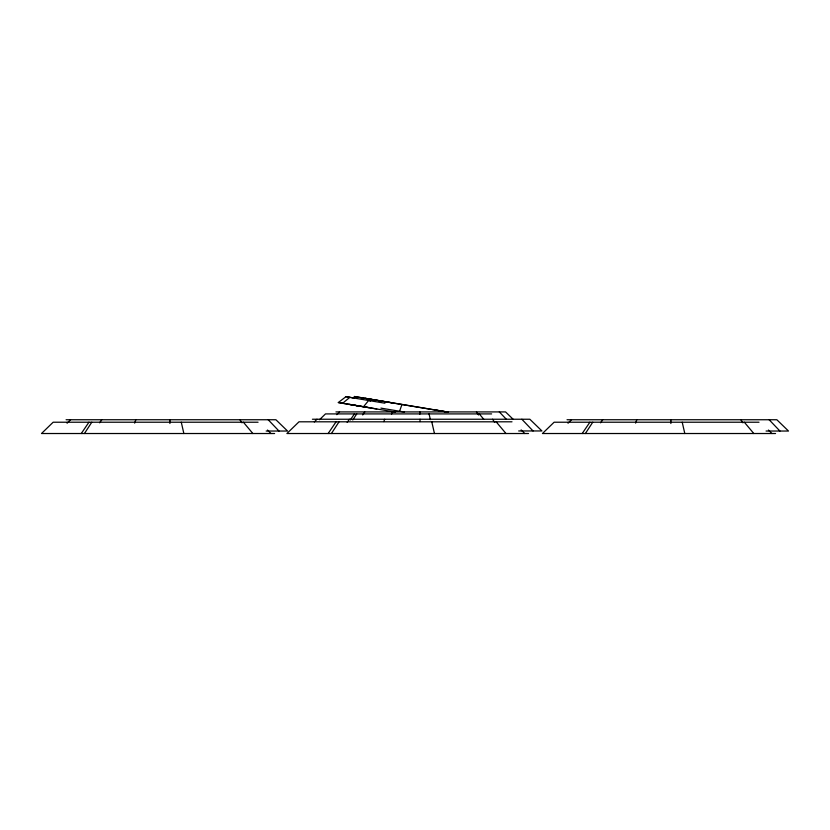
<?xml version="1.0" encoding="UTF-8"?>
<svg xmlns="http://www.w3.org/2000/svg" width="830" height="830" viewBox="0 0 830 830"><rect width="100%" height="100%" fill="white"/><g stroke="black" fill="none" stroke-linecap="round" stroke-linejoin="round"><path stroke-width="1.25" d="M169.911 423.508L169.953 419.741M419.887 414.201L419.907 411.919M420.022 421.588L420.042 419.243M670.858 423.508L670.899 419.741M134.647 423.134L135.819 419.741M383.865 421.588L384.674 419.243M391.521 414.201L392.31 411.919M635.593 423.134L636.766 419.741M399.583 411.234L401.938 404.501M84.432 433.519L91.798 422.221M331.419 433.519L339.045 421.806M352.76 420.001L356.734 413.911M585.378 433.519L592.745 422.221M81.257 433.519L88.945 422.221M99.642 422.823L101.737 419.741M328.13 433.519L336.088 421.806M347.179 422.439L349.347 419.243M350.281 420.001L354.42 413.911M362.689 414.959L364.764 411.919M582.203 433.519L589.881 422.221M600.588 422.823L602.684 419.741M363.467 406.773L368.624 400.496L384.933 403.214M370.035 401.212L371.664 399.438M67.085 423.227L70.519 419.741M314.321 421.951L316.987 419.243M336.814 414.658L339.522 411.919M568.021 423.227L571.465 419.741M319.498 419.721L325.495 413.911L491.63 413.911M354.005 398.006L345.975 396.688L338.308 402.54L342.603 403.266L349.845 397.342L362.357 399.448M353.321 398.141L355.209 396.678L392.082 402.841M335.953 411.919L505.553 411.919L513.262 419.389M312.412 419.243L529.841 419.243L541.928 430.957L518.677 430.957M66.099 419.741L275.902 419.741L287.554 431.04L266.171 431.04M567.035 419.741L776.849 419.741L788.5 431.04L766.069 431.04M511.996 421.806L298.997 421.806L286.921 433.519L528.513 433.519M258.068 422.221L53.151 422.221L41.5 433.519L274.616 433.519M759.014 422.221L554.098 422.221L542.447 433.519L775.562 433.519M338.308 402.54L355.24 405.331M373.894 399.77L365.397 398.379L366.507 398.566M444.289 411.545L447.484 412.074M368.499 407.54L351.266 404.698L353.196 405.03L352.335 404.905M351.526 404.76L350.696 404.625M445.42 411.67L354.182 396.491L355.209 396.678M374.704 399.946L447.08 412.012M362.502 399.469L368.624 400.496M380.908 408.121L404.49 412.054M356.402 405.528L359.784 406.088M356.672 405.631L395.402 412.095M436.829 410.248L448.293 412.168M349.845 397.342L345.975 396.688M349.451 404.418L376.789 408.983M350.364 404.573L342.603 403.266M354.379 405.248L356.506 405.6M768.435 430.044L771.9 433.519M521.126 429.909L524.726 433.519M267.488 430.044L270.964 433.519M769.14 419.741L779.941 431.04M521.852 419.243L533.047 430.957M499.318 411.919L506.3 419.223M268.194 419.741L278.994 431.04M744.334 422.221L753.816 433.519M496.153 421.806L505.978 433.519M479.273 413.911L483.869 419.389M243.387 422.221L252.87 433.519M740.858 419.741L742.943 422.823M492.543 419.243L494.711 422.439M476.462 411.919L478.526 414.959M239.912 419.741L241.997 422.823M682.218 422.221L684.802 433.519M431.776 421.806L434.453 433.519M429.058 413.911L430.365 419.617M181.282 422.221L183.855 433.519"/></g></svg>
